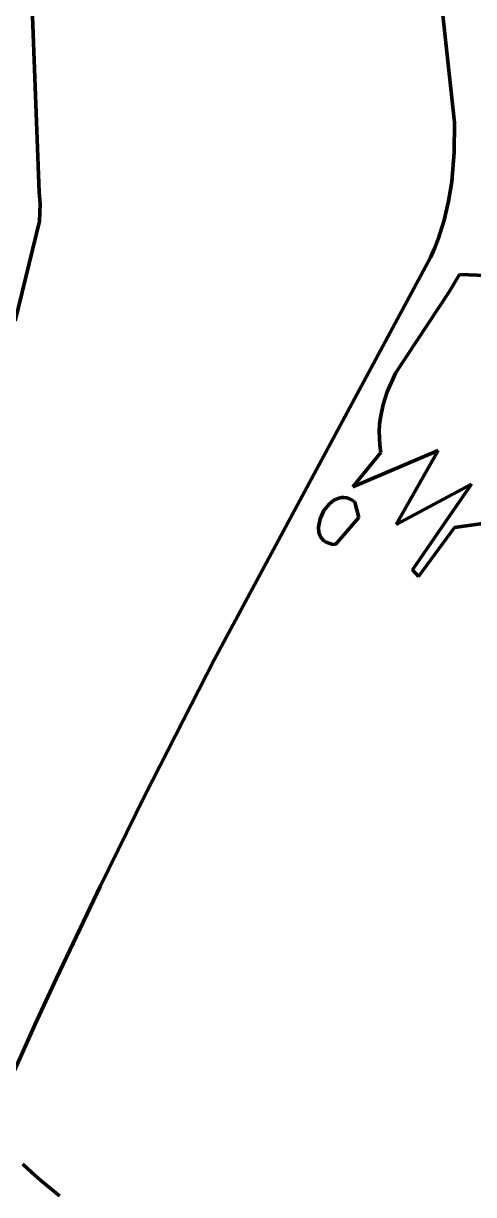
# Model space of a CAD drawing. Header units: millimetres. Extents: x 0 to 11, y 0 to 14.1.
# Drawn here: x 6.582 to 6.926, y 6.555 to 7.45 of the extents above; entities that cross this region are included whole.
import ezdxf

# ---------------------------------------------------------------- set-up
doc = ezdxf.new("R2010")
doc.units = ezdxf.units.MM
doc.layers.add('color#010101ff', color=7, linetype='CONTINUOUS', lineweight=100)
doc.layers.add('color#fefefeff', color=7, linetype='CONTINUOUS', lineweight=100)

msp = doc.modelspace()

# ---------------------------------------------------------------- linework, layer by layer
at = {"layer": 'color#010101ff'}
for p, q in [((6.91163, 7.37395), (6.89932, 7.48726)), ((6.5892, 7.46168), (6.59448, 7.32063)), ((6.9115, 7.3512), (6.91163, 7.37395)), ((6.90963, 7.32868), (6.9115, 7.3512)), ((6.90723, 7.31387), (6.90963, 7.32868)), ((6.59448, 7.32063), (6.59514, 7.31175)), ((6.90378, 7.29925), (6.90723, 7.31387)), ((6.59514, 7.31175), (6.59472, 7.29865)), ((6.59472, 7.29865), (6.57617, 7.22242)), ((6.89917, 7.28486), (6.90378, 7.29925)), ((6.89328, 7.27073), (6.89639, 7.27776)), ((6.89639, 7.27776), (6.89917, 7.28486)), ((6.72822, 6.96369), (6.89328, 7.27073)), ((6.91563, 7.25788), (6.9076, 7.24462)), ((7.03093, 7.25366), (6.91563, 7.25788)), ((6.9076, 7.24462), (6.86658, 7.18254)), ((6.86658, 7.18254), (6.86028, 7.16839)), ((6.86028, 7.16839), (6.85717, 7.15864)), ((6.85717, 7.15864), (6.85511, 7.14859)), ((6.85452, 7.14344), (6.85425, 7.1382)), ((6.85511, 7.14859), (6.85452, 7.14344)), ((6.85425, 7.1382), (6.85433, 7.13287)), ((6.85433, 7.13287), (6.85476, 7.12744)), ((6.85476, 7.12744), (6.85556, 7.12191)), ((6.83392, 7.09565), (6.89931, 7.12351)), ((6.85556, 7.12191), (6.83392, 7.09565)), ((6.89931, 7.12351), (6.86714, 7.06689)), ((6.86714, 7.06689), (6.92463, 7.09788)), ((6.92463, 7.09788), (6.91323, 7.08125)), ((6.81617, 7.08284), (6.8119, 7.07758)), ((6.8196, 7.08546), (6.81617, 7.08284)), ((6.82337, 7.08712), (6.8196, 7.08546)), ((6.82535, 7.08752), (6.82337, 7.08712)), ((6.82737, 7.0876), (6.82535, 7.08752)), ((6.82943, 7.08733), (6.82737, 7.0876)), ((6.83151, 7.08668), (6.82943, 7.08733)), ((6.83359, 7.08563), (6.83151, 7.08668)), ((6.83567, 7.08414), (6.83359, 7.08563)), ((6.83871, 7.07228), (6.83567, 7.08414)), ((6.91323, 7.08125), (6.87967, 7.03228)), ((6.8119, 7.07758), (6.80898, 7.07139)), ((6.82075, 7.05184), (6.83871, 7.07228)), ((6.80898, 7.07139), (6.80779, 7.065)), ((6.80779, 7.065), (6.80812, 7.061)), ((6.88415, 7.02722), (6.91175, 7.06466)), ((6.91175, 7.06466), (6.93867, 7.06844)), ((6.80812, 7.061), (6.80947, 7.05747)), ((6.80947, 7.05747), (6.81057, 7.05594)), ((6.81057, 7.05594), (6.81196, 7.05462)), ((6.81196, 7.05462), (6.81366, 7.05352)), ((6.81366, 7.05352), (6.81568, 7.05267)), ((6.81568, 7.05267), (6.81804, 7.0521)), ((6.81804, 7.0521), (6.82075, 7.05184)), ((6.87967, 7.03228), (6.88415, 7.02722)), ((6.67525, 6.86016), (6.72822, 6.96369)), ((6.64096, 6.79065), (6.67525, 6.86016)), ((6.60765, 6.72071), (6.64096, 6.79065)), ((6.59142, 6.68555), (6.60765, 6.72071)), ((6.57549, 6.65026), (6.59142, 6.68555)), ((6.58871, 6.57235), (6.58202, 6.57878)), ((6.59562, 6.5662), (6.58871, 6.57235)), ((6.61001, 6.55463), (6.59562, 6.5662))]:
    msp.add_line(p, q, dxfattribs=at)
at = {"layer": 'color#fefefeff'}
for p, q in [((6.89932, 7.48726), (6.91163, 7.37395)), ((6.59448, 7.32063), (6.5892, 7.46168)), ((6.91163, 7.37395), (6.9115, 7.3512)), ((6.9115, 7.3512), (6.90963, 7.32868)), ((6.90963, 7.32868), (6.90723, 7.31387)), ((6.59514, 7.31175), (6.59448, 7.32063)), ((6.90723, 7.31387), (6.90378, 7.29925)), ((6.59472, 7.29865), (6.59514, 7.31175)), ((6.57617, 7.22242), (6.59472, 7.29865)), ((6.90378, 7.29925), (6.89917, 7.28486)), ((6.89639, 7.27776), (6.89328, 7.27073)), ((6.89917, 7.28486), (6.89639, 7.27776)), ((6.89328, 7.27073), (6.72822, 6.96369)), ((6.9076, 7.24462), (6.91563, 7.25788)), ((6.91563, 7.25788), (7.03093, 7.25366)), ((6.86658, 7.18254), (6.9076, 7.24462)), ((6.86028, 7.16839), (6.86658, 7.18254)), ((6.85717, 7.15864), (6.86028, 7.16839)), ((6.85511, 7.14859), (6.85717, 7.15864)), ((6.85425, 7.1382), (6.85452, 7.14344)), ((6.85452, 7.14344), (6.85511, 7.14859)), ((6.85433, 7.13287), (6.85425, 7.1382)), ((6.85476, 7.12744), (6.85433, 7.13287)), ((6.85556, 7.12191), (6.85476, 7.12744)), ((6.89931, 7.12351), (6.83392, 7.09565)), ((6.83392, 7.09565), (6.85556, 7.12191)), ((6.86714, 7.06689), (6.89931, 7.12351)), ((6.92463, 7.09788), (6.86714, 7.06689)), ((6.91323, 7.08125), (6.92463, 7.09788)), ((6.8119, 7.07758), (6.81617, 7.08284)), ((6.81617, 7.08284), (6.8196, 7.08546)), ((6.8196, 7.08546), (6.82337, 7.08712)), ((6.82337, 7.08712), (6.82535, 7.08752)), ((6.82535, 7.08752), (6.82737, 7.0876)), ((6.82737, 7.0876), (6.82943, 7.08733)), ((6.82943, 7.08733), (6.83151, 7.08668)), ((6.83151, 7.08668), (6.83359, 7.08563)), ((6.83359, 7.08563), (6.83567, 7.08414)), ((6.83567, 7.08414), (6.83871, 7.07228)), ((6.87967, 7.03228), (6.91323, 7.08125)), ((6.80898, 7.07139), (6.8119, 7.07758)), ((6.83871, 7.07228), (6.82075, 7.05184)), ((6.80779, 7.065), (6.80898, 7.07139)), ((6.80812, 7.061), (6.80779, 7.065)), ((6.91175, 7.06466), (6.88415, 7.02722)), ((6.93867, 7.06844), (6.91175, 7.06466)), ((6.80947, 7.05747), (6.80812, 7.061)), ((6.81057, 7.05594), (6.80947, 7.05747)), ((6.81196, 7.05462), (6.81057, 7.05594)), ((6.81366, 7.05352), (6.81196, 7.05462)), ((6.81568, 7.05267), (6.81366, 7.05352)), ((6.81804, 7.0521), (6.81568, 7.05267)), ((6.82075, 7.05184), (6.81804, 7.0521)), ((6.88415, 7.02722), (6.87967, 7.03228)), ((6.72822, 6.96369), (6.67525, 6.86016)), ((6.67525, 6.86016), (6.64096, 6.79065)), ((6.64096, 6.79065), (6.60765, 6.72071)), ((6.60765, 6.72071), (6.59142, 6.68555)), ((6.59142, 6.68555), (6.57549, 6.65026)), ((6.58202, 6.57878), (6.58871, 6.57235)), ((6.58871, 6.57235), (6.59562, 6.5662)), ((6.59562, 6.5662), (6.61001, 6.55463))]:
    msp.add_line(p, q, dxfattribs=at)

doc.saveas('drawing.dxf')
